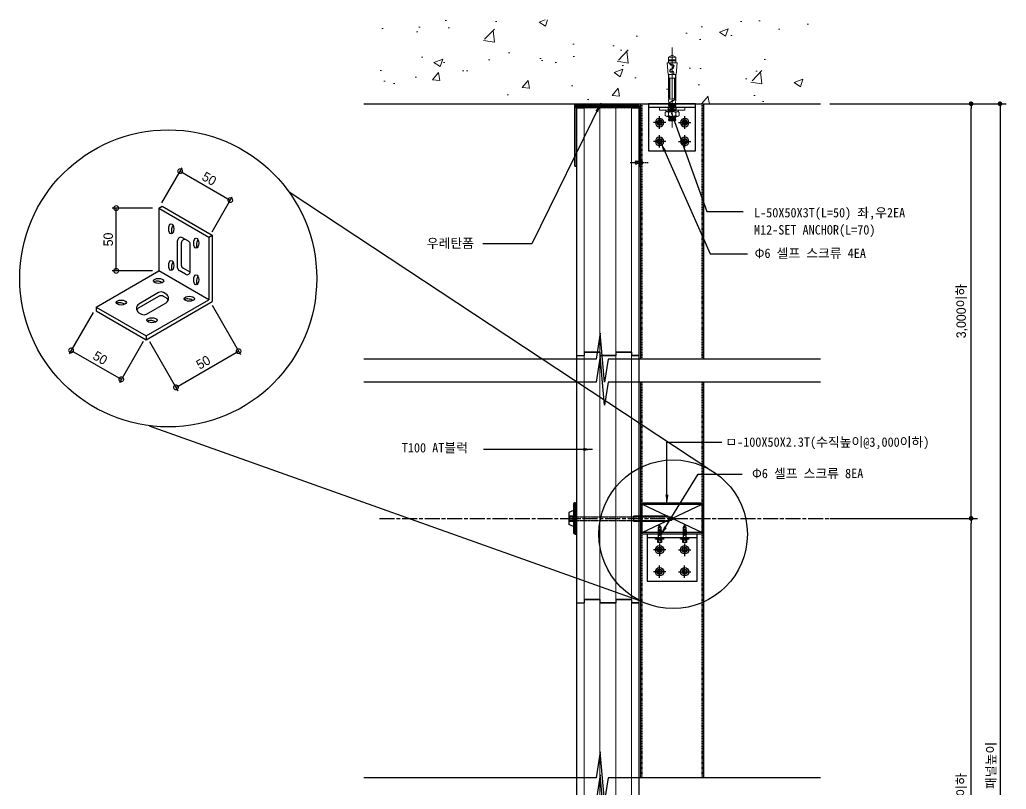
# Model space of a CAD drawing. Header units: millimetres. Extents: x 262063 to 281182, y 29752 to 38015.
# Drawn here: x 274816 to 276391, y 31017 to 32245 of the extents above; entities that cross this region are included whole.
import ezdxf

# ---------------------------------------------------------------- set-up
doc = ezdxf.new("R2010")
doc.units = ezdxf.units.MM
doc.header["$MEASUREMENT"] = 0
for name, pattern in [('ACAD_ISO08W100', [36, 24, -3, 6, -3]), ('CENTER', [2, 1.25, -0.25, 0.25, -0.25]), ('DASHED', [0.75, 0.5, -0.25]), ('HID', [2, 1.1, -0.9])]:
    doc.linetypes.add(name, pattern=pattern)
doc.layers.get('0').update_dxf_attribs({"linetype": 'CONTINUOUS'})
for name, color, linetype in [('1', 1, 'CONTINUOUS'), ('2', 2, 'CONTINUOUS'), ('CEN', 3, 'ACAD_ISO08W100'), ('COL', 2, 'CONTINUOUS'), ('DIM', 7, 'CONTINUOUS'), ('ETC', 6, 'CONTINUOUS'), ('F', 6, 'CONTINUOUS'), ('HAT', 5, 'CONTINUOUS'), ('TEX', 3, 'CONTINUOUS'), ('TEXT', 2, 'CONTINUOUS'), ('WAL', 3, 'CONTINUOUS'), ('WALL', 2, 'CONTINUOUS'), ('후레싱', 4, 'CONTINUOUS')]:
    doc.layers.add(name, color=color, linetype=linetype)
for name, color, linetype, lineweight in [('2(스크류)', 2, 'CONTINUOUS', 5), ('A-CUTL', 7, 'CONTINUOUS', 25), ('A-MKXS-LEAD', 7, 'CONTINUOUS', 25), ('A-WAXM-BLOC', 3, 'CONTINUOUS', 25), ('A-XXXX-HATC', 8, 'CONTINUOUS', 18), ('A-XXXX-TXT2', 3, 'CONTINUOUS', 25), ('X_외벽 및 지붕패널$0$철판', 2, 'CONTINUOUS', 13)]:
    doc.layers.add(name, color=color, linetype=linetype, lineweight=lineweight)
doc.styles.add('HS', font='')
doc.styles.get("Standard").update_dxf_attribs({"font": 'SIMPLEX.shx'})
doc.styles.add('돋움체', font='')
doc.styles.add('돋음', font='')
doc.styles.get('HS').set_extended_font_data('Gulim')
doc.styles.get('돋움체').set_extended_font_data('DotumChe')
doc.styles.get('돋음').set_extended_font_data('Dotum')
doc.dimstyles.new('HJCNC DIM', dxfattribs={"dimscale": 5, "dimtxt": 3, "dimasz": 3, "dimexe": 1.25, "dimexo": 2, "dimgap": 1, "dimtad": 1, "dimdec": 0, "dimzin": 1, "dimdsep": 46, "dimlunit": 6, "dimtxsty": 'HS', "dimblk": 'DOTSMALL', "dimcen": 2.5, "dimclrd": 256, "dimclre": 256, "dimclrt": 256, "dimadec": 0, "dimazin": 0, "dimtfac": 1, "dimtdec": 0, "dimtix": 1, "dimtmove": 2, "dimatfit": 3, "dimfxl": 1, "dimtolj": 1, "dimtzin": 1, "dimlwd": -1, "dimlwe": -1, "dimarcsym": 0})
doc.dimstyles.new('ISO-25', dxfattribs={"dimtxt": 2.5, "dimasz": 2.5, "dimexe": 1.25, "dimexo": 0.625, "dimtad": 1, "dimtxsty": 'Standard', "dimcen": 2.5, "dimadec": 0, "dimazin": 0, "dimtfac": 1, "dimtmove": 0, "dimatfit": 3, "dimfxl": 1, "dimarcsym": 0})

# ---------------------------------------------------------------- blocks, each defined once
blk = doc.blocks.new('_DotSmall')
at = {"color": 0, "linetype": 'ByBlock', "const_width": 0.5}
blk.add_lwpolyline([(-0.0625, 0, 1), (0.0625, 0, 1)], format="xyb", close=True, dxfattribs=at)
blk = doc.blocks.new('벽체캡-1')
at = {"layer": '2'}
for p, q in [((11769941.6, 5613230.2), (11769935.8, 5613230.2)), ((11769935.8, 5613230.2), (11769935.8, 5613222.2)), ((11769941.6, 5613228.7), (11769935.8, 5613228.7)), ((11769935.8, 5613223.7), (11769941.6, 5613223.7)), ((11769935.8, 5613222.2), (11769941.6, 5613222.2))]:
    blk.add_line(p, q, dxfattribs=at)
at = {"layer": '2', "linetype": 'DASHED'}
for p, q in [((11769945.8, 5613229.2), (11770092.8, 5613229.2)), ((11769945.8, 5613223.2), (11770092.8, 5613223.2))]:
    blk.add_line(p, q, dxfattribs=at)
at = {"layer": '2'}
for points in [[(11769941.6, 5613231.2), (11769942.8, 5613231.2), (11769942.8, 5613221.2), (11769941.6, 5613221.2)], [(11769942.8, 5613217.2), (11769943.8, 5613217.2), (11769943.8, 5613235.2), (11769942.8, 5613235.2)]]:
    blk.add_lwpolyline(points, close=True, dxfattribs=at)
for points in [[(11769943.8, 5613218.7), (11769945.8, 5613218.7), (11769945.8, 5613233.7), (11769943.8, 5613233.7)], [(11770092.8, 5613229.2), (11770092.8, 5613230.2), (11770037.8, 5613230.2), (11770037.8, 5613222.2), (11770092.8, 5613222.2), (11770092.8, 5613223.2)], [(11770092.8, 5613229.2), (11770097.8, 5613229.2), (11770102.8, 5613226.2), (11770097.8, 5613223.2), (11770092.8, 5613223.2)], [(11770102.8, 5613226.2), (11770096.8, 5613225.2), (11770094.8, 5613223.2), (11770093.8, 5613225.2), (11770095.8, 5613229.2)]]:
    blk.add_lwpolyline(points, dxfattribs=at)
at = {"layer": 'ETC', "color": 5}
for p, q in [((11769943.7, 5613251.3), (11769943.7, 5613201.7)), ((11769944.7, 5613251.5), (11769944.7, 5613201.5)), ((11769945.7, 5613251.5), (11769945.7, 5613201.5)), ((11769942.7, 5613250.7), (11769942.7, 5613202.3))]:
    blk.add_line(p, q, dxfattribs=at)
at = {"layer": 'ETC'}
for p, q in [((11769944.7, 5613251.5), (11769946.7, 5613251.5)), ((11769941.7, 5613239.2), (11769934.3, 5613236)), ((11769934.3, 5613236), (11769934.3, 5613217)), ((11769941.7, 5613248.5), (11769941.7, 5613204.5)), ((11769941.7, 5613213.8), (11769934.3, 5613217)), ((11769944.7, 5613201.5), (11769946.7, 5613201.5))]:
    blk.add_line(p, q, dxfattribs=at)
at = {"layer": 'ETC', "color": 6}
blk.add_line((11769946.7, 5613251.5), (11769946.7, 5613201.5), dxfattribs=at)
at = {"layer": 'ETC'}
for centre, start, end in [((11769944.7, 5613248.5), 90, 180), ((11769944.7, 5613204.5), 180, 270)]:
    blk.add_arc(centre, 3, start, end, dxfattribs=at)
blk = doc.blocks.new('SC25')
at = {"layer": '2'}
for p, q in [((-4, 10), (4, 10)), ((-4, 4.2), (-4, 10)), ((-2.5, 4.2), (-2.5, 10)), ((2.5, 10), (2.5, 4.2)), ((4, 10), (4, 4.2)), ((-4, -6), (4, -4)), ((-4, -8), (4, -6)), ((-4, -10), (4, -8)), ((-4, -12), (4, -10)), ((-4, -14), (4, -12)), ((-4, -16), (4, -14)), ((-4, -18), (4, -16))]:
    blk.add_line(p, q, dxfattribs=at)
for points in [[(9, 3), (9, 2), (-9, 2), (-9, 3)], [(-5, 4.2), (-5, 3), (5, 3), (5, 4.2)]]:
    blk.add_lwpolyline(points, close=True, dxfattribs=at)
for points in [[(7.5, 2), (7.5, 0), (-7.5, 0), (-7.5, 2)], [(-3, 0), (-3, -22), (0, -27), (3, -22), (3, 0)], [(0, -27), (1, -21), (3, -19), (1, -18), (-3, -20)]]:
    blk.add_lwpolyline(points, dxfattribs=at)
blk = doc.blocks.new('화스너-2')
at = {"layer": 'CEN'}
for p, q in [((11770855.8, 5612781.3), (11770855.8, 5612761.3)), ((11770895.8, 5612781.3), (11770895.8, 5612761.3)), ((11770865.8, 5612771.3), (11770845.8, 5612771.3)), ((11770885.8, 5612771.3), (11770905.8, 5612771.3)), ((11770865.8, 5612736.3), (11770845.8, 5612736.3)), ((11770855.8, 5612726.3), (11770855.8, 5612746.3)), ((11770885.8, 5612736.3), (11770905.8, 5612736.3)), ((11770895.8, 5612726.3), (11770895.8, 5612746.3))]:
    blk.add_line(p, q, dxfattribs=at)
at = {"layer": 'ETC'}
blk.add_line((11770915.8, 5612790.3), (11770835.8, 5612790.3), dxfattribs=at)
for points in [[(11770835.8, 5612721.3), (11770915.8, 5612721.3), (11770915.8, 5612796.3), (11770835.8, 5612796.3)], [(11770852.6, 5612771.3), (11770854.2, 5612768.5), (11770857.5, 5612768.5), (11770859.1, 5612771.3), (11770857.5, 5612774.1), (11770854.2, 5612774.1)], [(11770899.1, 5612771.3), (11770897.5, 5612768.5), (11770894.2, 5612768.5), (11770892.6, 5612771.3), (11770894.2, 5612774.1), (11770897.5, 5612774.1)], [(11770852.6, 5612736.3), (11770854.2, 5612739.1), (11770857.5, 5612739.1), (11770859.1, 5612736.3), (11770857.5, 5612733.5), (11770854.2, 5612733.5)], [(11770899.1, 5612736.3), (11770897.5, 5612739.1), (11770894.2, 5612739.1), (11770892.6, 5612736.3), (11770894.2, 5612733.5), (11770897.5, 5612733.5)]]:
    blk.add_lwpolyline(points, close=True, dxfattribs=at)
for centre, radius in [((11770855.8, 5612771.3), 6.75), ((11770855.8, 5612771.3), 4), ((11770895.8, 5612771.3), 6.75), ((11770895.8, 5612771.3), 4), ((11770855.8, 5612736.3), 6.75), ((11770855.8, 5612736.3), 4), ((11770895.8, 5612736.3), 6.75), ((11770895.8, 5612736.3), 4)]:
    blk.add_circle(centre, radius, dxfattribs=at)
at = {"layer": 'TEXT', "xscale": 0.75, "yscale": 0.75, "zscale": 0.75, "rotation": 180}
for p in [(11770855.8, 5612790.3), (11770895.8, 5612790.3)]:
    blk.add_blockref('SC25', p, dxfattribs=at)
blk = doc.blocks.new('_Dot')
at = {"color": 0, "linetype": 'ByBlock', "lineweight": -2}
blk.add_line((-0.5, 0), (-1, 0), dxfattribs=at)
at = {"color": 0, "linetype": 'ByBlock', "const_width": 0.5}
blk.add_lwpolyline([(-0.25, 0, 1), (0.25, 0, 1)], format="xyb", close=True, dxfattribs=at)
blk = doc.blocks.new('*D76')
at = {"layer": 'DIM', "color": 7, "lineweight": -2, "transparency": 16777216}
for p, q in [((276109, 32110.9), (276390.6, 32110.9)), ((276380.6, 32103.4), (276380.6, 30007.4)), ((276109, 29999.9), (276390.6, 29999.9))]:
    blk.add_line(p, q, dxfattribs=at)
at = {"layer": 'DIM', "color": 7, "lineweight": -2, "transparency": 16777216, "xscale": 7.5, "yscale": 7.5, "zscale": 7.5}
for p, rotation in [((276380.6, 32110.9), 90), ((276380.6, 29999.9), 270)]:
    blk.add_blockref('_Dot', p, dxfattribs=dict(at, rotation=rotation))
at = {"layer": 'DIM', "color": 3, "transparency": 16777216, "insert": (276366.9, 31055.4), "char_height": 15, "attachment_point": 5, "rotation": 90, "style": '돋음'}
blk.add_mtext('패널높이', dxfattribs=at)
blk = doc.blocks.new('*D78')
at = {"layer": 'DIM', "color": 7, "lineweight": -2, "transparency": 16777216}
for p, q in [((276109, 31449.5), (276344.5, 31449.5)), ((276334.5, 30557.3), (276334.5, 31442)), ((276109, 30549.8), (276344.5, 30549.8))]:
    blk.add_line(p, q, dxfattribs=at)
at = {"layer": 'DIM', "color": 7, "lineweight": -2, "transparency": 16777216, "xscale": 7.5, "yscale": 7.5, "zscale": 7.5}
for p, rotation in [((276334.5, 31449.5), 90), ((276334.5, 30549.8), 270)]:
    blk.add_blockref('_Dot', p, dxfattribs=dict(at, rotation=rotation))
at = {"layer": 'DIM', "color": 3, "transparency": 16777216, "insert": (276320, 30999.7), "char_height": 15, "attachment_point": 5, "rotation": 90, "style": '돋음'}
blk.add_mtext('3,000이하', dxfattribs=at)
blk = doc.blocks.new('*D79')
at = {"layer": 'DIM', "color": 7, "lineweight": -2, "transparency": 16777216}
for p, q in [((276109, 32110.9), (276344.5, 32110.9)), ((276334.5, 31457), (276334.5, 32103.4)), ((276109, 31449.5), (276344.5, 31449.5))]:
    blk.add_line(p, q, dxfattribs=at)
at = {"layer": 'DIM', "color": 7, "lineweight": -2, "transparency": 16777216, "xscale": 7.5, "yscale": 7.5, "zscale": 7.5}
for p, rotation in [((276334.5, 32110.9), 90), ((276334.5, 31449.5), 270)]:
    blk.add_blockref('_Dot', p, dxfattribs=dict(at, rotation=rotation))
at = {"layer": 'DIM', "color": 3, "transparency": 16777216, "insert": (276320, 31780.2), "char_height": 15, "attachment_point": 5, "rotation": 90, "style": '돋음'}
blk.add_mtext('3,000이하', dxfattribs=at)
blk = doc.blocks.new('*D61')
at = {"layer": 'DIM', "transparency": 16777216}
for p, q in [((69324.1, -57391.8), (69195.5, -57391.8)), ((69208, -57591.8), (69208, -57391.8)), ((69324.1, -57591.8), (69195.5, -57591.8))]:
    blk.add_line(p, q, dxfattribs=at)
at = {"layer": 'DIM', "transparency": 16777216, "xscale": 30, "yscale": 30, "zscale": 30}
for p, rotation in [((69208, -57391.8), 90), ((69208, -57591.8), 270)]:
    blk.add_blockref('_DotSmall', p, dxfattribs=dict(at, rotation=rotation))
at = {"layer": 'DIM', "transparency": 16777216, "insert": (69182.6, -57491.8), "char_height": 30, "attachment_point": 5, "rotation": 90, "style": 'HS'}
blk.add_mtext('\\A1;50', dxfattribs=at)
blk = doc.blocks.new('*D62')
at = {"layer": 'DIM', "transparency": 16777216}
for p, q in [((69354.1, -57374.5), (69418.4, -57263.1)), ((69412.1, -57273.9), (69572.1, -57366.3)), ((69514.1, -57466.9), (69578.4, -57355.5))]:
    blk.add_line(p, q, dxfattribs=at)
at = {"layer": 'DIM', "transparency": 16777216, "xscale": 30, "yscale": 30, "zscale": 30}
for p, rotation in [((69412.1, -57273.9), 149.9999999999999), ((69572.1, -57366.3), 329.9999999999999)]:
    blk.add_blockref('_DotSmall', p, dxfattribs=dict(at, rotation=rotation))
at = {"layer": 'DIM', "transparency": 16777216, "insert": (69504.8, -57298.1), "char_height": 30, "attachment_point": 5, "rotation": 330, "style": 'HS'}
blk.add_mtext('\\A1;50', dxfattribs=at)
blk = doc.blocks.new('*D63')
at = {"layer": 'DIM', "transparency": 16777216}
for p, q in [((69514.1, -57701.5), (69605, -57859)), ((69314.1, -57817), (69405, -57974.5)), ((69398.7, -57963.7), (69598.7, -57848.2))]:
    blk.add_line(p, q, dxfattribs=at)
at = {"layer": 'DIM', "transparency": 16777216, "xscale": 30, "yscale": 30, "zscale": 30}
for p, rotation in [((69598.7, -57848.2), 30.00000000000012), ((69398.7, -57963.7), 210.0000000000001)]:
    blk.add_blockref('_DotSmall', p, dxfattribs=dict(at, rotation=rotation))
at = {"layer": 'DIM', "transparency": 16777216, "insert": (69486, -57883.9), "char_height": 30, "attachment_point": 5, "rotation": 30, "style": 'HS'}
blk.add_mtext('\\A1;50', dxfattribs=at)
blk = doc.blocks.new('*D64')
at = {"layer": 'DIM', "transparency": 16777216}
for p, q in [((69134.1, -57724.6), (69058, -57856.4)), ((69294.1, -57817), (69218, -57948.8)), ((69064.2, -57845.6), (69224.2, -57938))]:
    blk.add_line(p, q, dxfattribs=at)
at = {"layer": 'DIM', "transparency": 16777216, "xscale": 30, "yscale": 30, "zscale": 30}
for p, rotation in [((69064.2, -57845.6), 150.0000000000038), ((69224.2, -57938), 330.0000000000038)]:
    blk.add_blockref('_DotSmall', p, dxfattribs=dict(at, rotation=rotation))
at = {"layer": 'DIM', "transparency": 16777216, "insert": (69156.9, -57869.8), "char_height": 30, "attachment_point": 5, "rotation": 330, "style": 'HS'}
blk.add_mtext('\\A1;50', dxfattribs=at)
blk = doc.blocks.new('화스너-1')
at = {"layer": '1'}
for p, q in [((11770735.5, 5612703.2), (11770748.5, 5612707.2)), ((11770748.5, 5612703.2), (11770735.5, 5612707.2))]:
    blk.add_line(p, q, dxfattribs=at)
blk.add_lwpolyline([(11770735.5, 5612707.2), (11770748.5, 5612707.2), (11770748.5, 5612703.2), (11770735.5, 5612703.2)], close=True, dxfattribs=at)
at = {"layer": '2(스크류)', "color": 1, "ltscale": 2}
blk.add_line((11770742, 5612612.4), (11770742, 5612734.8), dxfattribs=at)
at = {"layer": '2(스크류)', "color": 1, "linetype": 'CENTER', "ltscale": 20}
blk.add_line((11770742, 5612607.5), (11770742, 5612734), dxfattribs=at)
at = {"layer": '2(스크류)', "ltscale": 2}
for p, q in [((11770731, 5612711.1), (11770731, 5612716.1)), ((11770750.4, 5612717.4), (11770733.6, 5612717.4)), ((11770736.9, 5612724.2), (11770736, 5612723.3)), ((11770736, 5612723.3), (11770748, 5612721.6)), ((11770736.9, 5612722.4), (11770736, 5612723.3)), ((11770736.9, 5612722.4), (11770736, 5612721.5)), ((11770736, 5612721.5), (11770748, 5612719.7)), ((11770736.9, 5612720.6), (11770736, 5612721.5)), ((11770736.9, 5612720.6), (11770736, 5612719.7)), ((11770748, 5612717.9), (11770736, 5612719.7)), ((11770736.9, 5612718.8), (11770736, 5612719.7)), ((11770736.9, 5612718.8), (11770736, 5612717.9)), ((11770736.5, 5612717.4), (11770736, 5612717.9)), ((11770740.1, 5612717.3), (11770736, 5612717.9)), ((11770736.4, 5612715.9), (11770736.4, 5612711.3)), ((11770736.9, 5612724.2), (11770747.1, 5612722.4)), ((11770748, 5612723.3), (11770736.9, 5612724.2)), ((11770736.9, 5612722.4), (11770747.1, 5612720.6)), ((11770747.1, 5612718.8), (11770736.9, 5612720.6)), ((11770736.9, 5612718.8), (11770744.7, 5612717.4)), ((11770747.1, 5612724.2), (11770737, 5612724.2)), ((11770748, 5612723.3), (11770747.1, 5612724.2)), ((11770748, 5612723.3), (11770747.1, 5612722.4)), ((11770748, 5612721.5), (11770747.1, 5612722.4)), ((11770748, 5612721.5), (11770747.1, 5612720.6)), ((11770748, 5612719.7), (11770747.1, 5612720.6)), ((11770748, 5612719.7), (11770747.1, 5612718.8)), ((11770748, 5612717.9), (11770747.1, 5612718.8)), ((11770748, 5612717.9), (11770747.6, 5612717.4)), ((11770747.6, 5612715.9), (11770747.6, 5612711.3)), ((11770753, 5612711.1), (11770753, 5612716.1)), ((11770736.8, 5612703.2), (11770736, 5612702.4)), ((11770736, 5612702.4), (11770748, 5612700.6)), ((11770736.9, 5612701.5), (11770736, 5612702.4)), ((11770736.9, 5612701.5), (11770736, 5612700.6)), ((11770736, 5612700.6), (11770748, 5612698.8)), ((11770736.9, 5612699.7), (11770736, 5612700.6)), ((11770736.9, 5612703.2), (11770747.1, 5612701.4)), ((11770736.9, 5612701.5), (11770747.1, 5612699.7)), ((11770742, 5612703.2), (11770748, 5612702.3)), ((11770748, 5612702.3), (11770747.1, 5612703.2)), ((11770748, 5612702.3), (11770747.1, 5612701.4)), ((11770748, 5612700.5), (11770747.1, 5612701.4)), ((11770748, 5612700.5), (11770747.1, 5612699.6)), ((11770736.9, 5612699.7), (11770736, 5612698.8)), ((11770736, 5612698.8), (11770748, 5612697)), ((11770736.9, 5612697.9), (11770736, 5612698.8)), ((11770736.9, 5612697.9), (11770736, 5612697)), ((11770736, 5612697), (11770748, 5612690.2)), ((11770736.9, 5612696.1), (11770736, 5612697)), ((11770736.9, 5612696.1), (11770736, 5612690.2)), ((11770736, 5612690.2), (11770748, 5612688.3)), ((11770736.9, 5612689.3), (11770736, 5612690.2)), ((11770736.9, 5612689.3), (11770736, 5612688.4)), ((11770736, 5612688.3), (11770736, 5612650.6)), ((11770736.2, 5612688.3), (11770736.2, 5612656.8)), ((11770736.6, 5612688.3), (11770736.6, 5612656.8)), ((11770747.1, 5612697.9), (11770736.9, 5612699.7)), ((11770747.1, 5612696.1), (11770736.9, 5612697.9)), ((11770747.1, 5612689.3), (11770736.9, 5612696.1)), ((11770736.9, 5612688.3), (11770736.9, 5612656.8)), ((11770738.2, 5612689.8), (11770738.2, 5612656.8)), ((11770745.8, 5612688.7), (11770745.8, 5612656.8)), ((11770748, 5612698.7), (11770747.1, 5612699.6)), ((11770748, 5612698.7), (11770747.1, 5612697.8)), ((11770748, 5612696.9), (11770747.1, 5612697.8)), ((11770748, 5612696.9), (11770747.1, 5612696)), ((11770748, 5612690.1), (11770747.1, 5612696)), ((11770748, 5612690.1), (11770747.1, 5612689.2)), ((11770748, 5612688.3), (11770747.1, 5612689.2)), ((11770747.1, 5612688.3), (11770747.1, 5612656.8)), ((11770747.4, 5612688.3), (11770747.4, 5612656.8)), ((11770747.7, 5612688.3), (11770747.7, 5612656.8)), ((11770748, 5612688.3), (11770748, 5612650.6)), ((11770736.6, 5612650.7), (11770736.6, 5612656.5)), ((11770736.6, 5612656.5), (11770742, 5612656.5)), ((11770747.4, 5612656.5), (11770742, 5612656.5)), ((11770747.4, 5612650.7), (11770747.4, 5612656.5)), ((11770733.8, 5612631.8), (11770735.7, 5612650.7)), ((11770735.7, 5612650.7), (11770742, 5612650.7)), ((11770748.3, 5612650.7), (11770742, 5612650.7)), ((11770750.2, 5612631.8), (11770748.3, 5612650.7)), ((11770733.8, 5612631.8), (11770737.7, 5612631.8)), ((11770736, 5612631.8), (11770736, 5612622.9)), ((11770736, 5612628.8), (11770742.1, 5612628.8)), ((11770736, 5612627.3), (11770742, 5612627.3)), ((11770736, 5612622.9), (11770742, 5612619.7)), ((11770736, 5612622.9), (11770742, 5612622.9)), ((11770740.1, 5612631.8), (11770742, 5612631.8)), ((11770748, 5612628.8), (11770741.9, 5612628.8)), ((11770750.2, 5612631.8), (11770742, 5612631.8)), ((11770748, 5612627.3), (11770742, 5612627.3)), ((11770748, 5612622.9), (11770742, 5612619.7)), ((11770748, 5612622.9), (11770742, 5612622.9)), ((11770748, 5612631.8), (11770748, 5612622.9))]:
    blk.add_line(p, q, dxfattribs=at)
at = {"layer": '2(스크류)'}
for p, q in [((11770739.4, 5612708.3), (11770731.9, 5612709.3)), ((11770731.9, 5612709.3), (11770744.8, 5612709.3)), ((11770731.9, 5612707.2), (11770731.9, 5612709.3)), ((11770739.1, 5612706.2), (11770731.9, 5612707.2)), ((11770736.2, 5612709), (11770744.8, 5612709.3)), ((11770739.4, 5612708.3), (11770736.2, 5612709)), ((11770739.1, 5612706.2), (11770739.4, 5612708.3)), ((11770739.2, 5612707.2), (11770747.8, 5612707.5)), ((11770752.1, 5612707.2), (11770739.2, 5612707.2)), ((11770744.9, 5612710.3), (11770744.6, 5612708.2)), ((11770744.6, 5612708.2), (11770752.1, 5612707.2)), ((11770747.8, 5612707.5), (11770744.6, 5612708.2)), ((11770744.9, 5612710.3), (11770752.1, 5612709.3)), ((11770752.1, 5612709.3), (11770752.1, 5612707.2))]:
    blk.add_line(p, q, dxfattribs=at)
at = {"layer": '2(스크류)', "color": 1, "linetype": 'Continuous'}
blk.add_line((11770742, 5612706.2), (11770742, 5612688.8), dxfattribs=at)
blk.add_line((11770742, 5612706.2), (11770742, 5612688.8), dxfattribs=at)
at = {"layer": '2(스크류)', "ltscale": 2}
for points in [[(11770722, 5612703.2), (11770762, 5612703.2), (11770762, 5612707.2), (11770722, 5612707.2), (11770722, 5612703.2)], [(11770743.8, 5612650.7), (11770744.2, 5612649.6), (11770744.6, 5612648), (11770744.4, 5612646.9), (11770743.9, 5612646.3), (11770743.2, 5612646), (11770742.3, 5612646), (11770741.3, 5612646.2), (11770740.3, 5612646.6), (11770739.1, 5612646.6), (11770738.5, 5612645.8), (11770738.2, 5612644.9), (11770738.3, 5612643.5), (11770738.9, 5612642.7), (11770739.6, 5612642.2), (11770741.3, 5612641.4), (11770742.3, 5612640.7), (11770743.2, 5612639.7), (11770744, 5612638.5), (11770744.2, 5612638.1), (11770744.4, 5612636.7), (11770744, 5612636.3), (11770743.1, 5612635.7), (11770741.9, 5612635.3), (11770740.9, 5612635.4), (11770739.7, 5612635.4), (11770738.8, 5612635), (11770738.2, 5612634.1), (11770737.9, 5612632.5), (11770737.7, 5612631.8)], [(11770743.9, 5612650.7), (11770744.5, 5612649.5), (11770744.8, 5612648.2), (11770744.7, 5612647.1), (11770744.3, 5612646.3), (11770743.5, 5612645.7), (11770742.1, 5612645.6), (11770741.5, 5612645.8), (11770740.8, 5612646.1), (11770740.1, 5612646.3), (11770739.5, 5612646.3), (11770739, 5612646), (11770738.7, 5612645.4), (11770738.5, 5612644.7), (11770738.5, 5612644.3), (11770738.6, 5612643.6), (11770739.2, 5612642.9), (11770740.3, 5612642.3), (11770741.3, 5612641.7), (11770742.2, 5612641.3), (11770743, 5612640.8), (11770743.5, 5612640.4), (11770744, 5612639.7), (11770744.5, 5612638.8), (11770744.9, 5612637.8), (11770745, 5612636.8), (11770744.9, 5612636), (11770744.2, 5612635.2), (11770742.6, 5612634.5), (11770741.6, 5612634.5), (11770740.4, 5612634.4), (11770739.7, 5612634.1), (11770739.5, 5612633.8), (11770739.4, 5612633.2), (11770739.4, 5612632.8), (11770739.3, 5612632.5), (11770739.5, 5612632.2), (11770739.7, 5612632.1), (11770740.2, 5612631.8)]]:
    blk.add_lwpolyline(points, dxfattribs=at)
for centre, radius, start, end in [((11770733.6, 5612714.1), 3.31, 32.6449, 143.1914), ((11770742, 5612706.4), 11, 59.5226, 120.4774), ((11770750.4, 5612714.1), 3.31, 36.8086, 147.3551), ((11770733.6, 5612713.1), 3.31, 216.8086, 327.3551), ((11770742, 5612720.8), 11, 239.5226, 300.4774), ((11770750.4, 5612713.1), 3.31, 212.6449, 323.1914)]:
    blk.add_arc(centre, radius, start, end, dxfattribs=at)
at = {"layer": 'CEN'}
for p, q in [((11770722, 5612767.2), (11770722, 5612747.2)), ((11770762, 5612767.2), (11770762, 5612747.2)), ((11770732, 5612757.2), (11770712, 5612757.2)), ((11770752, 5612757.2), (11770772, 5612757.2)), ((11770722, 5612737.2), (11770722, 5612717.2)), ((11770762, 5612737.2), (11770762, 5612717.2)), ((11770732, 5612727.2), (11770712, 5612727.2)), ((11770752, 5612727.2), (11770772, 5612727.2))]:
    blk.add_line(p, q, dxfattribs=at)
at = {"layer": 'ETC'}
blk.add_line((11770779.5, 5612703.2), (11770704.5, 5612703.2), dxfattribs=at)
for points in [[(11770704.5, 5612772.2), (11770779.5, 5612772.2), (11770779.5, 5612697.2), (11770704.5, 5612697.2)], [(11770718.8, 5612757.2), (11770720.4, 5612754.4), (11770723.6, 5612754.4), (11770725.2, 5612757.2), (11770723.6, 5612760), (11770720.4, 5612760)], [(11770765.2, 5612757.2), (11770763.6, 5612754.4), (11770760.4, 5612754.4), (11770758.8, 5612757.2), (11770760.4, 5612760), (11770763.6, 5612760)], [(11770718.8, 5612727.2), (11770720.4, 5612724.4), (11770723.6, 5612724.4), (11770725.2, 5612727.2), (11770723.6, 5612730), (11770720.4, 5612730)], [(11770765.2, 5612727.2), (11770763.6, 5612724.4), (11770760.4, 5612724.4), (11770758.8, 5612727.2), (11770760.4, 5612730), (11770763.6, 5612730)]]:
    blk.add_lwpolyline(points, close=True, dxfattribs=at)
for centre, radius in [((11770722, 5612757.2), 6.75), ((11770762, 5612757.2), 6.75), ((11770722, 5612757.2), 4), ((11770762, 5612757.2), 4), ((11770722, 5612727.2), 6.75), ((11770762, 5612727.2), 6.75), ((11770722, 5612727.2), 4), ((11770762, 5612727.2), 4)]:
    blk.add_circle(centre, radius, dxfattribs=at)
blk = doc.blocks.new('br')
at = {"layer": 'CEN'}
blk.add_line((-46.4, 0), (30, 0), dxfattribs=at)
at = {"layer": 'F'}
for p, q in [((-25.5, 4), (-21.9, 7.5)), ((-25.5, 4), (-21.5, 0)), ((-25.5, -4), (-21.5, 0)), ((-21.9, 7.5), (-18.4, 4)), ((0, 4), (-18.4, 4)), ((0, 7.9), (0, -7.9)), ((-25.5, -4), (-21.9, -7.5)), ((-21.9, -7.5), (-18.4, -4)), ((0, -4), (-18.4, -4))]:
    blk.add_line(p, q, dxfattribs=at)
blk.add_arc((-2.2, 0), 8.2, 285.5627, 74.4373, dxfattribs=at)
blk = doc.blocks.new('1')
at = {"layer": 'A-WAXM-BLOC'}
for p, q in [((4327.9, 976.6), (4302.9, 976.6)), ((4302.9, 976.6), (4302.9, 971.3)), ((4327.9, 976.6), (4327.9, 971.3)), ((4378.6, 976.6), (4353.6, 976.6)), ((4353.6, 976.6), (4353.6, 971.3)), ((4378.6, 976.6), (4378.6, 971.3)), ((4290.8, 971.3), (4302.9, 971.3)), ((4290.8, 971.3), (4290.8, 971.3)), ((4290.8, 971.3), (4290.8, 576.6)), ((4353.6, 971.3), (4327.9, 971.3)), ((4378.6, 971.3), (4390.8, 971.3)), ((4390.8, 971.3), (4378.6, 971.3)), ((4390.8, 576.6), (4390.8, 971.3)), ((4290.8, 576.6), (4302.9, 576.6)), ((4302.9, 581.9), (4327.9, 581.9)), ((4302.9, 581.9), (4302.9, 576.6)), ((4327.9, 581.9), (4327.9, 576.6)), ((4327.9, 576.6), (4353.6, 576.6)), ((4353.6, 581.9), (4378.6, 581.9)), ((4353.6, 581.9), (4353.6, 576.6)), ((4378.6, 581.9), (4378.6, 576.6)), ((4378.6, 576.6), (4390.8, 576.6))]:
    blk.add_line(p, q, dxfattribs=at)
at = {"layer": 'A-XXXX-HATC', "ltscale": 2}
for p, q in [((4302.9, 971.3), (4302.9, 581.9)), ((4327.9, 971.3), (4327.9, 581.9)), ((4353.6, 971.3), (4353.6, 581.9)), ((4378.6, 971.3), (4378.6, 581.9))]:
    blk.add_line(p, q, dxfattribs=at)
blk = doc.blocks.new('삼양 화스너 A')
at = {"layer": 'ETC'}
for p, q in [((69344.1, -57391.8), (69354.4, -57385.8)), ((69344.1, -57391.8), (69504.1, -57484.2)), ((69344.1, -57391.8), (69344.1, -57591.8)), ((69354.4, -57385.8), (69514.4, -57478.2)), ((69404.1, -57582.7), (69404.1, -57494.8)), ((69416.2, -57574.7), (69416.2, -57501.8)), ((69439.1, -57497.7), (69419.1, -57486.1)), ((69504.1, -57484.2), (69514.4, -57478.2)), ((69504.1, -57484.2), (69504.1, -57684.2)), ((69514.4, -57478.2), (69514.4, -57690.2)), ((69444.1, -57594.2), (69444.1, -57506.3)), ((69144.1, -57707.3), (69344.1, -57591.8)), ((69504.1, -57684.2), (69344.1, -57591.8)), ((69429.1, -57602.9), (69409.1, -57591.3)), ((69443.8, -57596.4), (69421.2, -57583.4)), ((69304.1, -57799.7), (69504.1, -57684.2)), ((69304.1, -57811.7), (69514.4, -57690.2)), ((69144.1, -57707.3), (69304.1, -57799.7)), ((69144.1, -57707.3), (69144.1, -57719.3)), ((69144.1, -57719.3), (69304.1, -57811.7)), ((69304.1, -57799.7), (69304.1, -57811.7))]:
    blk.add_line(p, q, dxfattribs=at)
blk.add_lwpolyline([(69367.4, -57666.1), (69359.4, -57661.5, 0.267949), (69343.4, -57661.5), (69280.7, -57697.7, 0.57735), (69280.7, -57725.4), (69288.7, -57730, 0.267949), (69304.7, -57730), (69367.4, -57693.8, 0.57735)], format="xyb", close=True, dxfattribs=at)
blk.add_lwpolyline([(69374.2, -57686, 0.167234), (69367.4, -57678.1), (69359.4, -57673.5, 0.267949), (69343.4, -57673.5), (69280.7, -57709.7, 0.167234), (69273.9, -57717.5, 0.167234)], format="xyb", dxfattribs=at)
for centre, start, end in [((69414.1, -57494.8), 60, 180), ((69426.2, -57501.8), 60, 180), ((69434.1, -57506.3), 0, 60), ((69414.1, -57582.7), 180, 240), ((69426.2, -57574.7), 180, 240), ((69434.1, -57594.2), 240, 0)]:
    blk.add_arc(centre, 10, start, end, dxfattribs=at)
for centre, major_axis in [((69383.6, -57457.6), (0, -16.2)), ((69463.3, -57503.6), (0, -16.2)), ((69383.6, -57574.6), (0, -16.2)), ((69343.4, -57624.2), (-16.2, 0)), ((69463.3, -57620.6), (0, -16.2)), ((69224.2, -57693), (-16.2, 0)), ((69441.4, -57680.8), (-16.2, 0)), ((69322.2, -57749.6), (-16.2, 0))]:
    blk.add_ellipse(centre, major_axis=major_axis, ratio=0.496232, dxfattribs=at)
for centre, major_axis in [((69392.2, -57462.6), (0, -16.2)), ((69471.9, -57508.6), (0, -16.2)), ((69392.2, -57579.6), (0, -16.2)), ((69338.4, -57632.9), (-16.2, 0)), ((69471.9, -57625.6), (0, -16.2)), ((69436.4, -57689.5), (-16.2, 0)), ((69219.2, -57701.7), (-16.2, 0)), ((69317.2, -57758.3), (-16.2, 0))]:
    blk.add_ellipse(centre, major_axis=major_axis, ratio=0.496232, start_param=3.458763, end_param=5.407964, dxfattribs=at)
at = {"layer": 'DIM'}
for p1, p2, distance, picture, middle in [((69344.1, -57391.8), (69504.1, -57484.2), 136.1, '*D62', (69504.8, -57298.1)), ((69304.1, -57799.7), (69504.1, -57684.2), -189.4, '*D63', (69486, -57883.9)), ((69144.1, -57707.3), (69304.1, -57799.7), -159.7, '*D64', (69156.9, -57869.8))]:
    dim = blk.add_aligned_dim(p1=p1, p2=p2, distance=distance, text='50', dimstyle='HJCNC DIM', override={"dimscale": 10}, dxfattribs=at)
    dim.commit()
    dim.dimension.update_dxf_attribs({"geometry": picture, "text_midpoint": middle})
dim = blk.add_linear_dim(base=(69208, -57391.8), p1=(69344.1, -57591.8), p2=(69344.1, -57391.8), angle=90, text='50', dimstyle='HJCNC DIM', override={"dimscale": 10}, dxfattribs=at)
dim.commit()
dim.dimension.update_dxf_attribs({"geometry": '*D61', "text_midpoint": (69182.6, -57491.8)})

msp = doc.modelspace()

# ---------------------------------------------------------------- hatches: boundary and pattern name
at = {"layer": 'A-XXXX-HATC'}
h = msp.add_hatch(dxfattribs=at)
h.set_pattern_fill('AR-CONC', color=256, scale=20)
h.set_pattern_definition([(50, (-11473164.77, -5589354.06), (143.4520365, -12.550427), [15, -165]), (355, (-11473164.77, -5589354.06), (-27.7502667, 150.4384267), [12, -132]), (100.4514445, (-11473152.82, -5589355.1), (115.7017693, 137.8879982), [12.7480384, -140.2284224]), (46.1842, (-11473164.77, -5589314.06), (213.4482661, -33.1038562), [22.5, -247.5]), (96.6356355, (-11473146.98, -5589316.82), (186.932389, 194.82372), [19.1220684, -210.342752]), (351.184164, (-11473164.77, -5589314.06), (186.932389, 194.82372), [18, -198.0000002]), (21, (-11473144.77, -5589324.06), (119.3814104, -80.5237781), [15, -165]), (326, (-11473144.77, -5589324.06), (48.6630664, 145.030009), [12, -132]), (71.4514447, (-11473134.82, -5589330.77), (168.0444753, 64.5062306), [12.748038, -140.2284224]), (37.5, (-11473164.77, -5589354.06), (2.43197106, 66.57877077), [0, -130.4, 0, -134, 0, -132.5]), (7.5, (-11473164.77, -5589354.06), (52.6139075, 78.88234238), [0, -76.4, 0, -127.4, 0, -50.5]), (327.5, (-11473209.37, -5589354.06), (106.76448723, -4.51097435), [0, -50, 0, -156, 0, -207]), (317.5, (-11473229.37, -5589354.06), (116.6372339, 20.0209965), [0, -65, 0, -103.6, 0, -147])])
h.paths.add_polyline_path([(275365.374, 32110.904), (276093.989, 32110.904), (276093.989, 32244.94), (275365.374, 32244.94)])

# ---------------------------------------------------------------- linework, layer by layer
at = {"layer": 'A-CUTL'}
for points in [[(276093.989, 31703.573), (275755.378, 31703.573), (275749.445, 31666.641), (275742.184, 31744.85), (275735.87, 31703.573), (275365.374, 31703.573)], [(276093.989, 31666.847), (275755.378, 31666.847), (275749.445, 31629.916), (275742.184, 31708.125), (275735.87, 31666.847), (275365.374, 31666.847)], [(276093.989, 31035.732), (275755.378, 31035.732), (275749.445, 30998.8), (275742.184, 31077.009), (275735.87, 31035.732), (275365.374, 31035.732)], [(276093.989, 30999.006), (275755.378, 30999.006), (275749.445, 30962.075), (275742.184, 31040.284), (275735.87, 30999.006), (275365.374, 30999.006)]]:
    msp.add_lwpolyline(points, dxfattribs=at)
at = {"layer": 'A-XXXX-HATC'}
for p, q in [((275716.848, 32104.184), (275716.848, 31714.851)), ((275741.848, 32104.184), (275741.848, 31714.851)), ((275767.515, 32104.184), (275767.515, 31714.851)), ((275792.515, 32104.184), (275792.515, 31714.851))]:
    msp.add_line(p, q, dxfattribs=at)
at = {"layer": 'CEN'}
msp.add_line((275390.374, 31449.484), (276118.989, 31449.484), dxfattribs=at)
at = {"layer": 'COL'}
msp.add_line((275365.374, 32110.904), (276093.989, 32110.904), dxfattribs=at)
for points in [[(275807.348, 31474.484), (275907.348, 31474.484), (275907.348, 31424.484), (275807.348, 31424.484)], [(275809.648, 31472.184), (275905.048, 31472.184), (275905.048, 31426.784), (275809.648, 31426.784)]]:
    msp.add_lwpolyline(points, close=True, dxfattribs=at)
at = {"layer": 'ETC'}
for p, q in [((275807.348, 31703.573), (275807.348, 32110.904)), ((275907.348, 31703.573), (275907.348, 32110.904)), ((275907.348, 32110.904), (275907.348, 31703.573)), ((275807.348, 31035.732), (275807.348, 31666.847)), ((275907.348, 31035.732), (275907.348, 31666.847)), ((275907.348, 31666.847), (275907.348, 31035.732))]:
    msp.add_line(p, q, dxfattribs=at)
at = {"layer": 'ETC', "linetype": 'HID'}
for p, q in [((275809.348, 31703.573), (275809.348, 32110.904)), ((275905.348, 31703.573), (275905.348, 32110.904)), ((275809.348, 31035.732), (275809.348, 31666.847)), ((275905.348, 31035.732), (275905.348, 31666.847))]:
    msp.add_line(p, q, dxfattribs=at)
at = {"layer": 'HAT'}
for p, q in [((275809.648, 31472.184), (275905.048, 31426.784)), ((275809.648, 31426.784), (275905.048, 31472.184))]:
    msp.add_line(p, q, dxfattribs=at)
at = {"layer": 'TEX', "color": 9}
for p, q in [((275914.51, 31528.823), (275246.017, 31969.913)), ((275022.624, 31597.273), (275805.113, 31318.593))]:
    msp.add_line(p, q, dxfattribs=at)
at = {"layer": 'TEX'}
for centre, radius in [((275053.054, 31832.312), 237), ((275858.861, 31424.203), 118.5)]:
    msp.add_circle(centre, radius, dxfattribs=at)
at = {"layer": 'WAL'}
msp.add_line((275804.682, 32104.184), (275702.015, 32104.184), dxfattribs=at)
at = {"layer": 'WALL'}
msp.add_line((275804.682, 32104.184), (275702.015, 32104.184), dxfattribs=at)
at = {"layer": 'X_외벽 및 지붕패널$0$철판'}
for p, q in [((275741.848, 32109.517), (275741.342, 32109.517)), ((275704.682, 32104.184), (275716.848, 32104.184)), ((275704.682, 32104.184), (275704.682, 32104.184)), ((275767.515, 32104.184), (275741.848, 32104.184)), ((275792.515, 32104.184), (275804.682, 32104.184)), ((275804.682, 32104.184), (275792.515, 32104.184)), ((275716.848, 31714.851), (275741.848, 31714.851)), ((275716.848, 31714.851), (275716.848, 31709.517)), ((275741.848, 31714.851), (275741.848, 31709.517)), ((275767.515, 31714.851), (275792.515, 31714.851)), ((275767.515, 31714.851), (275767.515, 31709.517)), ((275792.515, 31714.851), (275792.515, 31709.517)), ((275704.682, 31709.517), (275716.848, 31709.517)), ((275741.848, 31709.517), (275767.515, 31709.517)), ((275792.515, 31709.517), (275804.682, 31709.517)), ((275741.848, 31320.184), (275716.848, 31320.184)), ((275716.848, 31320.184), (275716.848, 31314.851)), ((275741.848, 31320.184), (275741.848, 31314.851)), ((275792.515, 31320.184), (275767.515, 31320.184)), ((275767.515, 31320.184), (275767.515, 31314.851)), ((275792.515, 31320.184), (275792.515, 31314.851)), ((275704.682, 31314.851), (275716.848, 31314.851)), ((275704.682, 31314.851), (275704.682, 31314.851)), ((275767.515, 31314.851), (275741.848, 31314.851)), ((275792.515, 31314.851), (275804.682, 31314.851)), ((275804.682, 31314.851), (275792.515, 31314.851))]:
    msp.add_line(p, q, dxfattribs=at)
at = {"layer": '후레싱'}
for p, q in [((275702.015, 32011.238), (275702.015, 32110.904)), ((275702.015, 32108.238), (275804.682, 32108.238)), ((275804.682, 32108.238), (275702.015, 32108.238)), ((275704.682, 32011.238), (275704.682, 32108.238)), ((275804.682, 32108.238), (275804.682, 32011.238)), ((275804.682, 32104.184), (275804.682, 32108.238)), ((275807.348, 32011.238), (275807.348, 32110.904)), ((275702.015, 32011.238), (275704.682, 32011.238)), ((275804.682, 32011.238), (275807.348, 32011.238))]:
    msp.add_line(p, q, dxfattribs=at)
at = {"layer": '후레싱', "linetype": 'Continuous'}
for p, q in [((275702.015, 32107.354), (275702.899, 32108.238)), ((275704.54, 32104.184), (275702.015, 32106.709)), ((275702.38, 32104.184), (275706.434, 32108.238)), ((275708.076, 32104.184), (275704.022, 32108.238)), ((275705.916, 32104.184), (275709.97, 32108.238)), ((275711.611, 32104.184), (275707.557, 32108.238)), ((275709.451, 32104.184), (275713.505, 32108.238)), ((275715.147, 32104.184), (275711.093, 32108.238)), ((275712.987, 32104.184), (275717.041, 32108.238)), ((275718.682, 32104.184), (275714.628, 32108.238)), ((275716.522, 32104.184), (275720.576, 32108.238)), ((275722.218, 32104.184), (275718.164, 32108.238)), ((275720.058, 32104.184), (275724.112, 32108.238)), ((275725.753, 32104.184), (275721.7, 32108.238)), ((275723.593, 32104.184), (275727.647, 32108.238)), ((275729.289, 32104.184), (275725.235, 32108.238)), ((275727.129, 32104.184), (275731.183, 32108.238)), ((275732.824, 32104.184), (275728.771, 32108.238)), ((275730.664, 32104.184), (275734.718, 32108.238)), ((275736.36, 32104.184), (275732.306, 32108.238)), ((275734.2, 32104.184), (275738.254, 32108.238)), ((275739.896, 32104.184), (275735.842, 32108.238)), ((275737.736, 32104.184), (275741.789, 32108.238)), ((275743.431, 32104.184), (275739.377, 32108.238)), ((275741.271, 32104.184), (275745.325, 32108.238)), ((275746.967, 32104.184), (275742.913, 32108.238)), ((275744.807, 32104.184), (275748.86, 32108.238)), ((275750.502, 32104.184), (275746.448, 32108.238)), ((275748.342, 32104.184), (275752.396, 32108.238)), ((275754.038, 32104.184), (275749.984, 32108.238)), ((275751.878, 32104.184), (275755.932, 32108.238)), ((275757.573, 32104.184), (275753.519, 32108.238)), ((275755.413, 32104.184), (275759.467, 32108.238)), ((275761.109, 32104.184), (275757.055, 32108.238)), ((275758.949, 32104.184), (275763.003, 32108.238)), ((275764.644, 32104.184), (275760.59, 32108.238)), ((275762.484, 32104.184), (275766.538, 32108.238)), ((275768.18, 32104.184), (275764.126, 32108.238)), ((275766.02, 32104.184), (275770.074, 32108.238)), ((275771.715, 32104.184), (275767.662, 32108.238)), ((275769.555, 32104.184), (275773.609, 32108.238)), ((275775.251, 32104.184), (275771.197, 32108.238)), ((275773.091, 32104.184), (275777.145, 32108.238)), ((275778.786, 32104.184), (275774.733, 32108.238)), ((275776.626, 32104.184), (275780.68, 32108.238)), ((275782.322, 32104.184), (275778.268, 32108.238)), ((275780.162, 32104.184), (275784.216, 32108.238)), ((275785.857, 32104.184), (275781.804, 32108.238)), ((275783.697, 32104.184), (275787.751, 32108.238)), ((275789.393, 32104.184), (275785.339, 32108.238)), ((275787.233, 32104.184), (275791.287, 32108.238)), ((275792.929, 32104.184), (275788.875, 32108.238)), ((275790.769, 32104.184), (275794.822, 32108.238)), ((275796.464, 32104.184), (275792.41, 32108.238)), ((275794.304, 32104.184), (275798.358, 32108.238)), ((275800, 32104.184), (275795.946, 32108.238)), ((275797.84, 32104.184), (275801.893, 32108.238)), ((275803.535, 32104.184), (275799.481, 32108.238)), ((275801.375, 32104.184), (275804.682, 32107.49)), ((275804.682, 32106.573), (275803.017, 32108.238))]:
    msp.add_line(p, q, dxfattribs=at)

# ---------------------------------------------------------------- block references
at = {"xscale": -0.375, "yscale": 0.375, "zscale": 0.375, "rotation": 180}
msp.add_blockref('br', (275807.696, 32017.195), dxfattribs=at)
at = {"layer": 'A-XXXX-HATC'}
for p in [(271413.9, 31132.919), (271413.9, 30738.252), (271413.9, 30343.585)]:
    msp.add_blockref('1', p, dxfattribs=at)
at = {"layer": 'DIM', "xscale": 0.5, "yscale": 0.5, "zscale": 0.5}
msp.add_blockref('삼양 화스너 A', (240366.054, 60640.312), dxfattribs=at)
at = {"layer": '후레싱', "xscale": -1, "rotation": 180}
msp.add_blockref('화스너-1', (-11494884.649, 5644808.096), dxfattribs=at)
at = {"layer": '후레싱'}
for name, p in [('벽체캡-1', (-11494242.053, -5581777.015)), ('화스너-2', (-11495018.492, -5581371.854))]:
    msp.add_blockref(name, p, dxfattribs=at)

# ---------------------------------------------------------------- texts
at = {"layer": 'A-XXXX-TXT2', "style": '돋움체'}
for s, p in [('L-50X50X3T(L=50) 좌,우2EA', (275988.037, 31929.656, 0)), ('M12-SET ANCHOR(L=70)', (275987.926, 31902.299, 0)), ('우레탄폼', (275465.749, 31880.958)), (' Φ6 셀프 스크류 4EA', (275979.381, 31864.96)), ('T100 AT블럭', (275425.87, 31554.662)), ('ㅁ-100X50X2.3T(수직높이@3,000이하)', (275942.219, 31563.757)), (' Φ6 셀프 스크류 8EA', (275975.154, 31513.685))]:
    msp.add_text(s, height=15, dxfattribs=at).set_placement(p)

# ---------------------------------------------------------------- dimensions: what is measured, and where the dimension line sits
at = {"layer": 'DIM'}
for base, p1, p2, text, picture, middle in [((276380.594, 29999.936), (276093.989, 32110.904), (276093.989, 29999.936), '패널높이', '*D76', (276366.884, 31055.42)), ((276334.468, 32110.904), (276093.989, 31449.484), (276093.989, 32110.904), '3,000이하', '*D79', (276320.016, 31780.194)), ((276334.468, 31449.484), (276093.989, 30549.848), (276093.989, 31449.484), '3,000이하', '*D78', (276320.016, 30999.666))]:
    dim = msp.add_linear_dim(base=base, p1=p1, p2=p2, angle=90, text=text, dimstyle='ISO-25', override={"dimscale": 5, "dimtxt": 3, "dimasz": 1.5, "dimexe": 2, "dimexo": 3, "dimgap": 0.9, "dimdsep": 46, "dimtxsty": '돋음', "dimblk": 'Dot', "dimblk1": 'Dot', "dimblk2": 'Dot', "dimdle": 2, "dimclrd": 7, "dimclre": 7, "dimclrt": 3, "dimtix": 1}, dxfattribs=at)
    dim.commit()
    dim.dimension.update_dxf_attribs({"geometry": picture, "text_midpoint": middle})

# ---------------------------------------------------------------- leaders
at = {"layer": 'A-MKXS-LEAD'}
for points in [[(275743.644, 32111.908), (275633.401, 31887.538), (275555.384, 31887.538)], [(275855.876, 32097.738), (275912.606, 31939.056), (275970.477, 31939.056)], [(275839.34, 32048.992), (275917.923, 31871.718), (275977.761, 31871.718)], [(275849.019, 31472.254), (275849.019, 31571.257), (275936.555, 31571.257)], [(275730.349, 31559.508), (275556.186, 31559.508)], [(275838.956, 31422.605), (275898.943, 31519.945), (275969.091, 31519.945)]]:
    msp.add_leader(points, dimstyle='HJCNC DIM', override={"dimgap": 1, "dimtad": 0}, dxfattribs=at)

doc.saveas('drawing.dxf')
